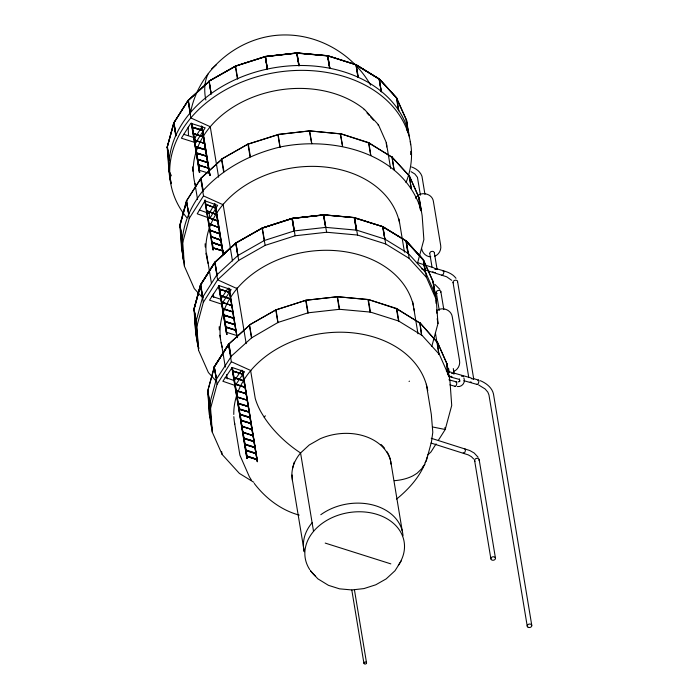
<?xml version="1.0" encoding="UTF-8"?>
<svg xmlns="http://www.w3.org/2000/svg" width="699" height="699" viewBox="0 0 699 699"><rect width="100%" height="100%" fill="white"/><g stroke="black" fill="none" stroke-linecap="round" stroke-linejoin="round"><path stroke-width="1.05" d="M427.211 456.971C422.493 473.905 410.06 488.155 396.586 499.069M406.503 120.167L396.726 98.035L379.461 79.057L356.001 64.64L327.84 55.719L296.97 52.941L265.471 56.444L235.275 66.143L209.036 81.084L211.142 93.998L209.246 81.215L188.197 100.595L173.719 122.954L167.21 147L168.931 171.054L171.045 175.169M167.227 147.218L173.999 122.972L176.034 135.798L173.964 123.321M175.746 135.772L173.719 122.954M186.397 200.91L188.713 213.754L186.397 200.91L179.888 224.956L181.609 249.01L183.706 253.003M181.889 248.931L180.193 225.139L186.685 200.936M197.485 336.962L195.694 332.803L197.861 345.612L195.694 332.803L193.99 308.879L200.499 284.834L214.768 262.343L235.816 242.964L214.986 262.474L200.788 284.851L194.278 308.844L195.991 332.855M202.535 297.652L200.447 285.052L202.815 297.678M212.356 429.282L211.5 427.351L209.779 403.402L216.279 379.365L231.002 356.813L228.914 344.214L214.523 366.774L207.752 390.916L214.243 366.748L228.512 344.257L249.578 325.184L228.722 344.205M216.611 379.374L214.243 366.748L217.083 384.232L210.582 408.268L212.304 432.218L222.125 454.429L239.373 473.406L253.833 482.293M356.237 64.893L379.269 79.048L356.237 64.893L327.84 55.719L329.867 68.546L327.56 55.693L296.97 52.941L299.076 65.758L296.699 53.185L265.568 56.645L235.563 66.178M340.186 133.876L309.648 130.896L340.264 133.78M368.679 142.596L340.518 133.675L368.513 142.902L391.947 157.013M342.554 146.502L340.518 133.675M354.585 217.939L382.807 226.642L354.288 217.791L356.368 230.399L354.341 217.572L323.751 214.82L292.252 218.324L262.055 228.023L235.816 242.964L238.682 260.395L217.616 279.818L203.339 302.317L196.847 326.354L198.56 350.304L208.381 372.515L216.288 381.208M368.085 299.487L337.495 296.734L368.102 299.618M419.793 322.851L396.359 308.74L368.364 299.513L396.525 308.434M370.112 312.313L368.024 299.714M167.227 147.122L173.684 123.295M190.268 114.007C197.887 69.507 239.827 34.88 284.869 34.95C319.854 34.732 353.598 54.767 370.61 85.164M179.914 225.087L186.65 201.277M181.871 248.809L183.68 261.487C178.35 235.72 186.72 211.316 202.71 191.028C223.138 168.354 250.766 154.06 280.212 146.982C333.519 135.903 403.76 152.723 421.348 210.801L421.043 210.888M202.902 298.08L194.278 288.6L184.466 266.38L182.745 242.439L189.237 218.394L203.514 195.903L200.665 178.42L221.74 159.346L200.875 178.367M292.628 468.059L294.235 462.109M417.382 263.654L423.874 239.617L422.152 215.668L419.155 198L409.404 175.999L392.165 157.144M431.764 346.529L437.976 323.532L436.255 299.591L435.451 294.725L425.639 272.505L408.382 253.536L384.887 239.093L356.726 230.172L325.839 227.385L294.314 230.906L264.318 240.508L237.878 255.528L216.804 274.952L202.535 297.451L196.043 321.488L198.56 350.304M208.031 74.103C204.134 82.133 204.082 91.386 205.829 99.983M209.91 218.315L217.625 205.349L204.938 200.831L197.223 213.798L209.91 218.315L209.106 213.448L214.619 204.187M313.545 531.371L300.57 452.969A66.405 32.626 40.1 0 1 264.301 417.425L265.288 415.756M191.928 123.872L192.443 126.991L202.378 130.128L192.269 127.262L191.587 123.103M202.413 130.381L203.278 136.89L193.343 133.754L192.312 127.506L202.413 130.381L192.312 127.506M203.453 136.62L193.518 133.474L192.487 127.235M203.488 136.864L204.353 143.382L194.593 139.966L193.562 133.727L203.488 136.864L193.562 133.727M193.387 133.998L194.418 140.237L204.562 143.356L205.427 149.874L195.493 146.729L194.637 140.219L195.493 146.729M205.602 149.595L195.668 146.458M205.637 149.848L206.485 156.235L196.55 153.09L195.537 146.973L205.637 149.848L195.537 146.973M206.651 155.964L196.725 152.819L195.711 146.703M206.694 156.209L207.533 162.596L197.599 159.459L196.594 153.343L206.694 156.209L196.594 153.343M207.708 162.325L197.773 159.18L196.76 153.072M207.743 162.579L208.468 168.214L198.708 164.798L197.817 159.433L207.743 162.579L197.817 159.433M197.642 159.704L198.533 165.069L208.678 168.188L210.006 175.563L202.212 127.201M209.316 173.335L199.634 170.416M209.665 175.449L201.688 125.969M232.435 367.814L232.95 370.933L242.885 374.07L232.776 371.204L232.26 368.085M242.92 374.323L243.785 380.833L234.025 377.425L232.994 371.178L242.92 374.323L232.994 371.178M232.819 371.457L233.85 377.696L243.995 380.815L244.86 387.325L234.925 384.179L234.069 377.67L236 390.671L246.109 393.546L236.175 390.4L235.144 384.162L245.069 387.298L246.109 393.537M246.144 393.79L246.992 400.178L237.232 396.761L236.218 390.645L246.144 393.79L236.218 390.645M236.044 390.924L237.057 397.041L247.201 400.151L248.04 406.547L238.106 403.402L237.267 397.015L238.106 403.402M248.215 406.268L238.28 403.131M248.25 406.521L248.975 412.157L239.041 409.02L238.149 403.646L248.25 406.521L238.149 403.646M249.141 411.886L239.215 408.74L238.324 403.375M249.185 412.13L249.858 417.521L239.932 414.385L239.084 409.264L249.185 412.13L239.084 409.264M240.963 420.623L251.063 423.489L251.841 429.509L251.063 423.489L240.963 420.623L241.915 426.364L252.059 429.483L252.837 435.494L252.059 429.483L241.95 426.608L242.903 432.349L253.047 435.468L253.999 441.209L243.89 438.343L243.121 432.332L243.89 438.343M195.737 142.727L205.174 127.838L190.818 123.295L181.382 138.192L195.737 142.727L194.925 137.86L202.142 126.475M202.378 130.128L201.513 126.248M204.571 143.356L194.462 140.49M199.774 172.557C197.074 156.725 199.931 166.781 199.433 172.452L191.377 123.837M199.433 172.452L191.605 123.863M200.884 178.551L186.423 201.032L200.858 178.245L203.156 190.976L201.076 178.376M208.678 168.188L198.577 165.322M200.526 284.956L214.785 262.466M217.083 384.232L231.352 361.733L228.512 344.257L230.784 356.682M235.144 384.162L245.078 387.298M242.885 374.079L242.02 370.19M244.003 380.815L233.894 377.941M245.034 387.054L235.1 383.908M247.201 400.151L237.101 397.285M239.932 414.385L239.25 408.994M239.967 414.629L250.076 417.504L250.854 423.515L240.919 420.37L239.967 414.629L249.901 417.775L251.028 423.245L241.094 420.099L240.141 414.358M241.915 426.364L241.138 420.352M243.934 438.588L254.043 441.462L254.82 447.474L244.886 444.328L243.934 438.588L253.868 441.733L254.995 447.203L245.061 444.057L244.108 438.317M251.841 429.509L242.081 426.093M244.93 444.581L255.03 447.447L255.808 453.468L245.873 450.322L244.93 444.581L254.864 447.727L255.983 453.188L246.048 450.051L245.104 444.311M252.837 435.494L243.077 432.078M245.917 450.575L256.017 453.441L256.804 459.453L246.869 456.316L245.917 450.575L255.851 453.712L256.979 459.182L247.044 456.036L246.092 450.296M231.902 367.84L246.878 458.326L247.088 456.29L257.014 459.426L257.494 461.681L242.728 371.169M246.878 458.326L232.112 367.805M247.219 458.43L247.088 456.29M436.089 443.891L430.951 451.991L427.832 454.866M438.369 440.291L445.219 429.492L451.72 405.446L449.999 381.505L447.072 364.039L447.491 373.799M401.191 561.009L395.005 570.742L386.18 578.886L375.8 584.783L363.969 588.584L351.842 589.947L339.513 588.838L328.46 585.334L317.809 578.798L310.828 571.109M219.163 285.882L219.678 289.002L229.56 292.226L219.503 289.272L218.988 286.153M229.604 292.479L230.46 298.989L220.753 295.494L219.722 289.255L229.604 292.479L219.722 289.255M219.547 289.526L220.578 295.764L230.67 298.962L231.71 305.21M231.535 305.48L221.828 301.977L220.797 295.738L221.653 302.256L231.745 305.454L232.784 311.693L222.902 308.469L221.871 302.23L222.728 308.74L232.819 311.946L233.658 318.333L223.785 315.109L222.946 308.722L223.785 315.109M233.833 318.062L223.96 314.83M233.877 318.307L234.715 324.694L224.833 321.47L223.82 315.354L233.877 318.307L223.82 315.354M234.89 324.423L225.008 321.199L224.003 315.083M234.934 324.668L235.642 330.312L225.768 327.088L224.877 321.723L234.934 324.668L224.877 321.723M235.816 330.042L225.943 326.817L225.052 321.444M218.612 285.847L226.668 334.463L225.987 327.062L235.86 330.286L237.179 337.661L229.394 289.307M236.489 335.424L226.869 332.427M236.839 337.547L237.354 337.39M229.56 292.226L228.695 288.338M230.679 298.962L220.622 296.009M231.753 305.454L221.697 302.501M232.828 311.946L222.771 308.993M226.668 334.463L218.839 285.874M227 334.576L225.987 327.062M235.86 330.286L225.803 327.333M227.961 288.372L220.832 299.277L211.753 296.289M241.417 370.313L234.427 380.649L225.139 377.451M214.707 203.925L215.397 208.084L205.899 204.3L205.209 200.141M215.624 208.057L216.472 214.567L206.782 211.054L205.943 204.545L215.624 208.066L205.899 204.3M216.655 214.305L206.974 210.792M216.699 214.549L217.546 221.059L207.856 217.546L207.018 211.037L216.699 214.549L207.018 211.037M217.73 220.788L208.049 217.275M217.773 221.041L218.612 227.551L209.123 223.767L208.084 217.529L217.773 221.041L208.084 217.529M218.848 227.524L219.669 233.912L209.988 230.399L209.158 224.012L218.848 227.533L209.123 223.767M219.853 233.641L210.172 230.128M219.897 233.894L220.727 240.273L211.037 236.76L210.216 230.382L219.897 233.894L210.216 230.382M220.954 240.255L221.653 245.891L211.972 242.378L211.273 236.743L220.954 240.255L211.273 236.743M221.836 245.62L212.155 242.107M221.88 245.873L212.007 242.632L221.88 245.873L223.182 253.248L215.414 204.894M222.85 253.125L214.89 203.654M425.132 462.52L426.355 460.781L431.44 441.951L432.795 432.27L431.309 414.315L426.338 384.249M212.872 249.744L213.396 249.595L212.872 249.744L204.824 201.129M220.91 240.01L211.229 236.498M415.652 198.289C419.688 190.547 432.524 193.125 433.45 201.731L440.676 245.41C441.532 249.884 438.92 254.733 434.586 256.262M422.266 467.343L424.887 464.354M422.834 467.648L417.041 473.284L413.371 475.573A66.405 38.987 24 0 1 394.323 480.685M188.197 100.411L209.08 81.512L187.987 100.464L173.736 123.076L188.005 100.586M190.076 113.063L188.18 100.289M202.71 191.028L203.156 190.976M223.61 171.823L221.522 159.223M357.897 77.423L356.027 64.946M379.295 79.363L381.357 91.84L379.059 79.109L355.808 64.815M381.138 91.709L379.242 78.926L396.726 98.035L398.806 110.643M217.074 275.074L214.96 262.169L217.074 275.074M237.931 255.878L236.035 243.095M368.513 142.902L370.793 155.51L368.915 142.858M368.897 142.727L391.755 157.188M391.956 157.196L409.264 175.947M391.929 156.891L394.035 169.796L392.139 157.022M249.56 324.878L275.799 309.945L249.56 324.878L251.675 337.792L278.062 322.422L308.058 312.82L339.574 309.299L370.47 312.095L398.622 321.007L422.126 335.45L439.374 354.428L449.195 376.639L459.645 379.496M382.589 226.694L406.049 240.928L382.589 226.694L384.896 239.434L383 226.651L406.241 240.937L423.507 259.914L433.284 282.047M407.928 253.588L406.032 240.806L408.137 253.72M396.359 308.74L398.64 321.348M398.823 321.173L396.761 308.687M396.744 308.565L419.601 323.025M419.985 322.851L436.866 341.925L419.985 322.851L421.663 335.503L419.767 322.72M230.548 356.866L251.858 337.608M211.587 68.965L216.332 64.85M450.61 376.368L451.641 376.35L451.772 376.971M409.247 175.825L411.248 188.739L409.404 175.999M419.182 198.123L409.422 176.122M425.359 272.654L423.349 259.748L425.018 271.448M437.251 341.828L447.019 363.961L437.251 341.828L438.937 354.402L435.425 333.039M209.053 81.206L235.292 66.274M221.714 159.04L247.953 144.108L221.714 159.04L224.012 171.779M364.057 109.752L364.537 109.472L378.43 124.754L386.337 142.648L390.601 168.415M377.949 125.034L378.43 124.754M262.073 228.154L235.834 243.086L262.151 228.224L292.348 218.525L323.768 215.03M238.682 260.395L265.122 245.375L295.127 235.773L326.643 232.251L357.53 235.039L385.691 243.96L409.195 258.403L426.442 277.372L436.255 299.591M409.037 381.418L409.518 381.147M437.452 310.382C442.983 306.485 451.475 310.251 452.305 316.962L459.531 360.64C460.379 365.044 457.871 369.797 453.66 371.422M265.568 56.645L267.385 69.35L265.471 56.444L296.682 52.967L298.788 65.793M280.063 147.306L278.15 134.409L309.36 130.931L311.754 143.714M294.069 231.028L291.981 218.42L262.326 227.935L264.51 240.736M307.813 312.942L305.725 300.343L276.07 309.849L277.975 322.746M235.642 66.256L209.036 81.084L211.142 93.998M237.721 78.856L235.546 66.055L265.201 56.54L267.289 69.149M250.041 156.707L247.953 144.108M248.241 144.143L277.984 134.706M262.343 228.057L291.999 218.551M305.725 300.343L276.07 309.849M169.184 170.853L171.072 183.732L169.263 171.054M184.466 266.38L181.941 249.019M181.688 249.22L183.287 252.129M197.389 336.053L195.711 332.934L194.313 309.185M212.304 432.218L209.429 414.725L211.57 418.963M211.876 427.456L209.709 414.647M407.351 131.15L406.556 120.245L396.324 98M406.556 120.245L406.993 130.128M408.286 132.723L406.198 120.114L408.356 132.924M419.155 198L421.322 210.81M434.131 293.03L433.336 282.125L423.262 260.054L405.839 240.989M433.826 292.96L433.336 282.125M435.145 294.803L433.258 281.924M447.002 363.838L448.81 376.516M458.107 381.934L459.741 381.27L459.383 378.945M296.699 53.185L327.787 55.937L356.018 64.762M169.315 159.818L167.21 147L169.604 159.783M182.264 237.529L179.888 224.956L182.745 242.439M295.127 235.773L292.252 218.324L323.462 214.846L326.643 232.251M196.367 321.453L193.99 308.879L196.847 326.354M339.583 309.334L337.495 296.734M208.022 390.758L209.455 414.848L207.734 390.793L210.102 403.367M265.489 56.575L296.699 53.098M292.269 218.455L323.488 214.977M337.206 296.769L305.996 300.247L337.206 296.769L339.312 309.587M457.338 386.556C462.03 387.255 465.77 382.388 463.909 378.019M342.606 146.283L340.238 133.658M186.624 201.155L189.237 218.394M356.429 230.181L354.62 217.599L383.017 226.773M214.191 366.966L216.384 378.552M296.988 53.063L327.578 55.824M323.777 214.942L354.367 217.704M434.647 269.001A2.315 1.748 -9.4 0 1 435.25 268.949L436.517 269.325M451.729 373.493A2.315 1.748 -9.4 0 1 452.332 373.449L452.471 373.467M430.837 256.874C426.32 256.778 422.353 253.125 421.68 248.695M432.532 426.975L445.219 429.492L444.896 427.543M448.88 379.775L456.229 381.829M449.911 384.869L455.171 386.337M446.277 370.898L451.467 372.366M453.537 372.96L471.187 377.967M473.258 378.561L478.448 380.029M463.795 380.675L477.286 384.502M183.654 134.295L194.925 137.86M417.565 262.675L434.114 267.927M436.176 268.582C442.965 270.924 451.432 271.963 455.984 278.289M421.462 268.757L446.644 276.769L451.694 280.325M431.239 438.273L469.798 450.532L474.167 453.004L478.142 457.277M430.995 443.035L468.208 454.857L471.344 456.63L473.765 459.051M240.098 414.105L250.032 417.251L242.37 370.951M242.946 432.602L252.881 435.748L253.999 441.209L244.065 438.072M246.913 456.561L256.839 459.706L257.153 461.576M299.224 515.111C281.155 510.244 265.48 498.212 254.253 483.428M325.21 543.088L390.837 563.875M199.346 209.971L209.106 213.448M411.554 166.947C416.027 168.503 420.379 171.666 421.969 176.288L424.957 194.348M480.213 380.64C486.067 383.052 491.974 387.473 493.468 393.939L531.773 625.343M478.658 384.974L485.115 388.959L487.823 392.122L488.951 394.9L527.247 626.225M411.056 171.666L414.883 174.007L417.452 177.336L420.405 195.196M203.514 195.903L222.937 204.685M216.804 274.952L217.258 274.899M237.04 288.6L217.616 279.818L214.768 262.343L200.499 284.834L203.339 302.317M231.352 361.733L250.784 370.522M188.197 100.595L190.827 117.939L210.259 126.72L218.612 177.197M235.843 243.269L237.712 255.747M436.779 269.508L435.162 268.407L435.25 268.949M473.424 379.199L471.886 378.648A2.315 1.748 -9.4 0 0 471.283 378.692M453.869 374L452.209 372.724L452.332 373.449M434.83 284.318L439.837 289.316M451.746 376.813L451.152 376.639M379.478 79.179L396.586 97.991M366.984 112.967L369.177 115.379M370.636 116.986L373.563 120.202M406.268 241.059L423.367 259.871L406.241 240.937L409.195 258.403M251.561 480.327L249.403 476.849L239.888 455.154L234.558 422.939M264.301 417.425L261.312 412.532A66.405 32.626 40.1 0 1 255.231 398.395L250.609 370.47M278.167 134.531L309.36 130.931M277.905 134.627L248.224 144.011M305.996 300.247L308.18 313.047M235.388 66.475L237.45 78.952M262.169 228.355L264.239 240.832M168.983 171.133L171.106 175.921M181.661 249.089L183.383 253.047M197.756 345.437L199.04 348.329M211.648 419.837L209.429 414.725M433.057 282.204L435.425 294.733M457.557 281.391L473.704 378.937M453.039 282.431L468.802 377.609M479.13 459.479L495.451 558.099M474.612 460.519L490.899 558.903A2.315 1.748 -9.4 0 0 494.071 560.056A2.315 1.748 -9.4 0 0 494.988 557.295L493.45 556.736A2.315 1.748 -9.4 0 0 490.899 558.903M440.824 291.518L443.821 309.578M434.306 252.557L437.076 269.264M453.293 368.539L454.158 373.764M436.307 292.558L439.269 310.426M429.789 253.597L432.008 267.001M448.583 368.399L449.265 372.523M406.477 120.045L408.635 132.854M446.801 364.118L447.876 374.944M437.172 318.665L437.976 323.532M426.442 277.372L423.507 259.914L425.184 271.614M396.482 98.175L398.57 110.774M398.963 218.883L404.468 252.173M412.646 301.566L417.985 333.781M356.219 64.771L358.299 77.371M356.001 64.64L358.115 77.554M382.781 226.52L385.691 243.96M368.364 299.513L370.453 312.121M357.53 235.039L354.62 217.599L323.751 214.82L325.839 227.42M327.787 55.937L329.867 68.546M327.499 55.911L329.587 68.519M312.112 522.73A50.127 37.833 -9.4 0 0 304.266 551.782L292.715 482.022A50.127 37.833 -9.4 0 1 300.57 452.969L309.255 444.966L320.151 438.771A50.127 37.833 -9.4 0 1 390.689 461.122L402.231 530.882M296.988 53.15L299.076 65.758M309.648 130.896L311.737 143.505M323.48 215.065L325.551 227.455M354.428 589.755L366.538 662.897M292.348 218.525L294.436 231.133M265.297 56.741L267.385 69.35M292.086 218.621L294.165 231.229M277.879 134.505L279.967 147.105M351.807 590.061L363.908 663.185M248.32 144.212L250.408 156.821M264.318 240.508L265.122 245.375M275.799 309.945L277.879 322.545M249.368 325.052L251.457 337.661M223.06 204.038L232.479 260.945M236.926 287.796L246.17 343.628M215.187 204.929L223.182 253.248M228.87 288.067L237.179 337.661M242.509 371.195L257.494 461.681M202.002 127.244L210.006 175.563M212.199 242.361L213.396 249.595M228.914 344.214L231.002 356.813M188.389 100.411L190.477 113.02M204.886 200.089L213.204 249.866M241.95 426.608L242.903 432.349M194.916 183.488L197.581 199.591M206.476 253.283L211.448 283.348M213.23 294.087L213.763 297.302M221.225 342.405L225.314 367.106M226.563 374.62L227.271 378.91M200.788 284.851L202.867 297.459M173.946 123.19L175.86 134.758M221.644 451.51L222.125 454.429M207.734 390.793L210.582 408.268M461.681 375.817L461.777 376.412L462.808 376.045A2.315 1.748 -9.2 0 1 463.577 376.691M386.599 145.811L386.337 142.648L386.643 146.93M167.498 146.965L169.21 170.975M419.251 198.333L420.029 209.106M435.451 294.725L435.608 296.9M435.844 300.168L436.08 303.427M436.543 309.963L436.779 313.222M418.954 198.28L419.575 206.887M390.689 461.122L390.898 464.084M292.103 474.979L292.462 479.916M188.477 135.466L188.214 127.148M195.79 186.581A97.939 73.919 -9.4 0 1 246.625 99.826A97.939 73.919 -9.4 0 1 364.537 109.472M320.797 514.726A50.127 37.833 -9.4 0 1 372.829 504.966A50.127 37.833 -9.4 0 1 403.017 535.766M186.554 217.372A121.617 91.787 -9.4 0 1 276.76 72.329A121.617 91.787 -9.4 0 1 405.988 182.631M410.252 141.416A121.617 91.787 -9.4 0 1 410.566 144.702M410.724 151.307A121.617 91.787 -9.4 0 1 410.575 154.601M170.975 183.557A121.617 91.787 -9.4 0 1 270.356 68.45A121.617 91.787 -9.4 0 1 409.588 137.091M192.784 171.229A97.939 73.919 -9.4 0 1 192.478 166.904M222.256 347.429A97.939 73.919 -9.4 0 1 299.46 253.134A97.939 73.919 -9.4 0 1 413.598 306.608M414 308.713A97.939 73.919 -9.4 0 1 414.324 310.845M206.79 256.577A97.939 73.919 -9.4 0 1 206.109 253.449M205.27 247.027A97.939 73.919 -9.4 0 1 205.13 243.776M208.153 263.506A97.939 73.919 -9.4 0 1 285.358 169.21A97.939 73.919 -9.4 0 1 399.496 222.684M234.75 424.144A97.939 73.919 -9.4 0 1 233.85 416.648M233.781 414.481A97.939 73.919 -9.4 0 1 324.432 333.161A97.939 73.919 -9.4 0 1 427.744 390.627M220.648 339.461A97.939 73.919 -9.4 0 1 219.844 335.249M219.303 329.867A97.939 73.919 -9.4 0 1 219.224 326.616M434.306 252.557A2.315 1.66 -15.8 0 1 434.306 253.003M429.798 253.16A2.315 1.66 -15.8 0 1 430.654 251.928M431.169 251.631A2.315 1.66 -15.8 0 1 433.852 251.806M435.294 272.427A2.315 1.748 -9.4 0 1 434.691 272.479M433.162 271.92A2.315 1.748 -9.4 0 1 432.856 271.553M436.464 292.968A2.315 1.66 -15.8 0 1 438.57 290.347A2.315 1.66 -15.8 0 1 440.676 292.409M437.19 293.571A2.315 1.66 -15.8 0 1 436.761 293.309M453.197 282.842A2.315 1.66 -15.8 0 1 455.005 280.273A2.315 1.66 -15.8 0 1 457.557 281.828M471.327 382.17A2.315 1.748 -9.4 0 1 470.226 381.907M442.904 271.125A2.315 0.848 -72.4 0 1 443.647 273.178A2.315 0.848 -72.4 0 1 441.803 274.969M476.954 384.162A2.315 0.813 -74.1 0 0 478.037 383.9A2.315 0.813 -74.1 0 0 478.867 381.217L478.876 380.745A2.315 0.708 -71.1 0 0 477.845 380.684M455.713 381.977A2.315 0.952 -77.9 0 1 456.665 384.092A2.315 0.952 -77.9 0 1 454.953 386.18M475.058 461.27A2.315 1.66 -15.8 0 1 476.569 458.361A2.315 1.66 -15.8 0 1 478.972 460.37M464.739 449.011A2.315 0.848 -72.4 0 1 465.018 451.842A2.315 0.848 -72.4 0 1 463.297 452.69M309.744 569.58A50.127 37.833 -9.4 0 1 356.123 511.834A50.127 37.833 -9.4 0 1 398.299 565.316M315.214 575.976A50.127 37.833 -9.4 0 1 310.312 570.419M380.981 444.442A50.127 37.833 -9.4 0 1 384.633 448.339M387.001 451.703A50.127 37.833 -9.4 0 1 390.505 459.994M459.68 380.806L459.392 381.654L459.75 380.815M200.464 285.175L194.007 309.002L200.464 285.175M228.529 344.38L214.261 366.87L228.529 344.38M219.04 285.611L209.534 300.159L221.644 304.144L231.151 289.596L219.04 285.611M232.173 367.482L222.859 381.261L235.231 385.516L244.545 371.737L232.173 367.482M222.684 250.74L212.854 247.743L222.684 250.74M222.728 250.985L212.898 247.996L222.728 250.985M364.258 662.434L364.057 662.661A1.328 0.996 -9.4 0 0 365.166 664.05A1.328 0.996 -9.4 0 0 366.442 662.573A1.328 0.996 -9.4 0 0 364.249 662.434M235.642 243.261L214.977 262.291L235.642 243.261M528.164 627.3A2.307 1.748 -9.4 0 0 531.79 625.797A2.307 1.748 -9.4 0 0 528.566 624.251A2.307 1.748 -9.4 0 0 528.164 627.3"/></g></svg>
